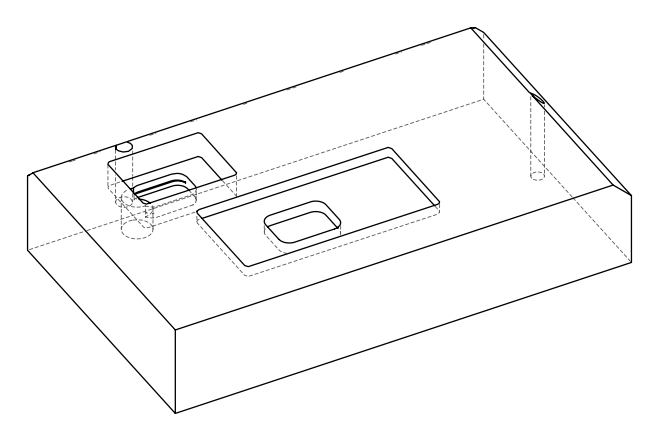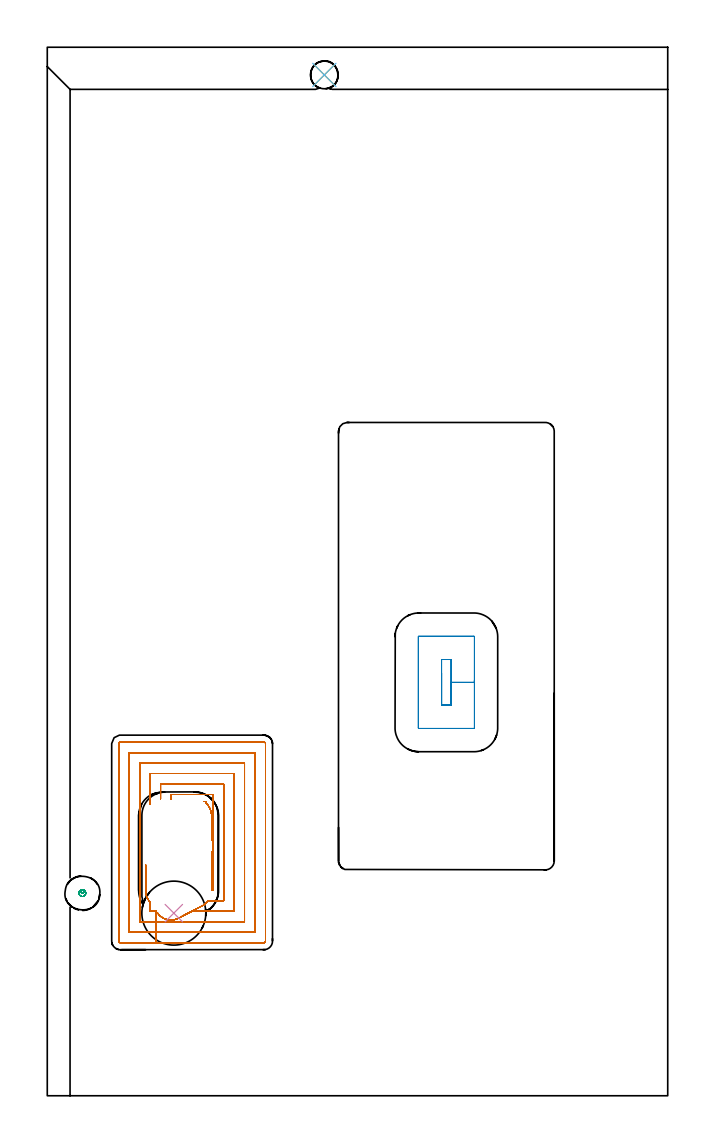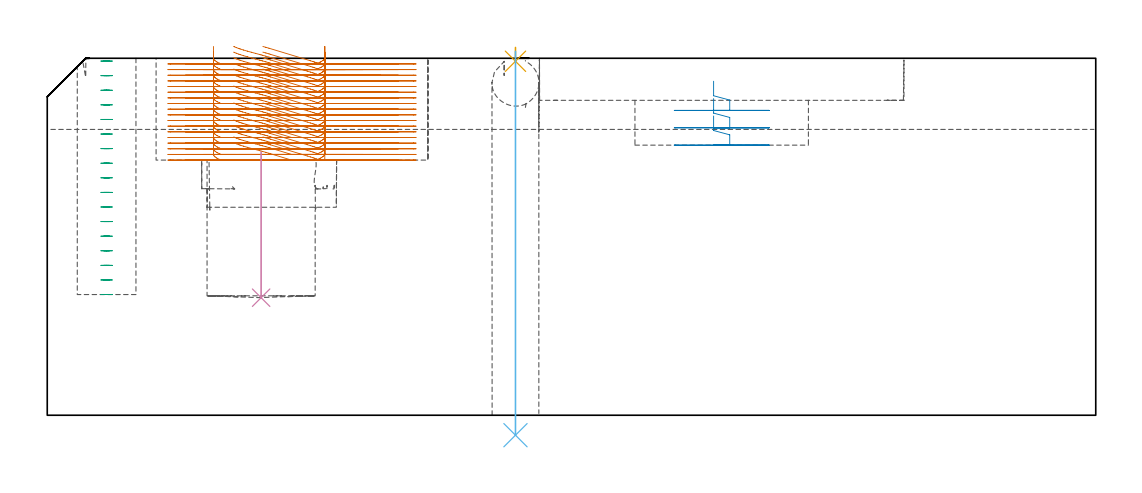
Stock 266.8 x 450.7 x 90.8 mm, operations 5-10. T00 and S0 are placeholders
(PLAN: 10 operations, 7 tool changes, 143.3 min)
(1 AREA_MILL | FG_CHAMFER_SURFACE | UGT0205_001 | 14.3 min | 21587 mm3)
(2 AREA_MILL_1 | FG_CHAMFER_SURFACE_1 | UGT0205_001 | 14.95 min | 43023 mm3)
(3 MILL_OPEN_POCKET | POCKET_OPEN | UGT0201_104 | Follow Part, ap 5, ae 75% | 2.64 min | 67629 mm3)
(4 MILL_RECTANGULAR_POCKET | POCKET_RECTANGULAR_STRAIGHT | NXT0201_008 | Follow Part, ap 1.5, ae 75% | 62.65 min | 190631 mm3)
(5 MILL_RECTANGULAR_POCKET_1 | POCKET_RECTANGULAR_STRAIGHT_1 | NXT0201_008 | Follow Part, ap 1.5, ae 75% | 45.79 min | 118160 mm3)
(6 MILL_RECTANGULAR_POCKET_2 | POCKET_RECTANGULAR_STRAIGHT_2 | UGT0201_104 | Follow Part, ap 5, ae 75% | 1.46 min | 28930 mm3)
(7 MILL_BLIND_HOLE_FROM_SOLID_MATERIAL | STEP1POCKET | UGT0201_130 | Spiral | 0.94 min | 10466 mm3)
(8 INDEXABLE_INSERT_DRILL_BLIND_HOLE_FROM_SOLID | STEP1POCKET_1 | NXT0302_026 | 0.15 min | 16276 mm3)
(9 SPOT_DRILL | STEP1HOLE | NXT0321_9005460120000 | 0.03 min | 0 mm3)
(10 DRILL_THROUGH_HOLE_INTO_CENTER | STEP1HOLE | UGT0301_229 | 0.39 min | 9325 mm3)
(TOOL UGT0205_001 | Chamfer Mill 20 x 3 x 45 deg. | D20 FL50 Z2)
(TOOL UGT0201_104 | End Mill 20 mm | D20 FL22 Z2)
(TOOL NXT0201_008 | ENDMILL 6mm [2P460-0600-NA 1630] | D6 FL26 Z6)
(TOOL UGT0201_130 | Carbide End Mill 12.0 | D12 FL15 Z4)
(TOOL NXT0302_026 | Index. Insert Drill 27.5mm [880-D2750L32-03] | D27.5 PA176 FL83 Z2)
(TOOL NXT0321_9005460120000 | NC Spot Drill, 142deg, 12mm, Carbide, Uncoated | D12 PA142 FL30 Z2)
(TOOL UGT0301_229 | Twist Drill 11.9 mm | D11.9 PA118 FL100 Z2)
(OP 5 MILL_RECTANGULAR_POCKET_1)
G17 G21 G94 G90
T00 M6
G54
G17 G0 G90 X70.6 Y109.768 S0 M3
G43 Z100.8 H1
Z93.8
G94 G1 Y119.844 Z91.1 F250.
X70.61 Y120.629 Z90.89
X70.561 Y121.26 Z90.72
X70.453 Y121.891 Z90.548
X70.294 Y122.488 Z90.383
X70.274 Y122.557 Z90.364
X70.119 Y122.994 Z90.24
X70.063 Y123.132 Z90.2
X69.728 Y123.847 Z89.988
X69.465 Y124.302 Z89.847
X69.393 Y124.411 Z89.812
X68.865 Y125.107 Z89.578
X68.3 Y125.687 Z89.361
Y126.5
X67.241
G0 X70.6 Y104.866 Z93.8
G1 Y89.135 Z89.585
X70.614 Y88.3 Z89.361
X71.3 F500.
Y129.5
X53.2
Y127.6
G0 X54.845 Y75.72 Z93.8
G1 X55.598 Y75.946 Z93.589 F250.
X56.399 Y76.285 Z93.356
X66.676 Y81.68 Z90.246
X66.958 Y81.824 Z90.161
X67.594 Y82.232 Z89.959
X67.897 Y82.45 Z89.859
X68.079 Y82.601 Z89.796
X68.348 Y82.859 Z89.696
X68.618 Y83.117 Z89.596
X68.889 Y83.425 Z89.486
X69.112 Y83.724 Z89.386
X69.164 Y83.8 Z89.361
X75.8 F500.
Y134.
X48.7
Y127.566
G0 X47.427 Y78.545 Z93.8
G1 X47.551 Y78.374 Z93.743 F250.
X48.089 Y77.729 Z93.518
X48.756 Y77.103 Z93.273
X49.047 Y76.866 Z93.173
X49.938 Y76.313 Z92.892
X50.901 Y75.898 Z92.611
X51.915 Y75.631 Z92.33
X52.958 Y75.517 Z92.049
X54.006 Y75.56 Z91.768
X54.376 Y75.623 Z91.667
X54.766 Y75.696 Z91.561
X55.598 Y75.946 Z91.328
X56.399 Y76.285 Z91.095
X62.124 Y79.3 Z89.361
X80.3 F500.
Y138.5
X44.2
Y125.294
G0 X42.3 Y99.217 Z93.8
G1 Y89.135 Z91.098 F250.
X42.285 Y88.276 Z90.868
X42.28 Y87.89 Z90.765
X42.399 Y86.808 Z90.473
X42.675 Y85.755 Z90.182
X43.101 Y84.754 Z89.89
X43.295 Y84.42 Z89.786
X43.798 Y83.673 Z89.545
X44.2 Y83.115 Z89.361
Y79.3 F500.
X46.895
Y74.8
X84.8
Y143.
X39.7
Y74.8
X46.895
Y70.3
X89.3
Y147.5
X35.2
Y70.3
X46.895
Y65.8
X93.2
G3 X93.8 Y66.4 R0.6
G1 Y151.4
G3 X93.2 Y152. R0.6
G1 X31.3
G3 X30.7 Y151.4 R0.6
G1 Y66.4
G3 X31.3 Y65.8 R0.6
G1 X46.895
X47.895
G0 X70.6 Y109.768 Z92.361
G1 Y119.844 Z89.661 F250.
X70.61 Y120.629 Z89.451
X70.561 Y121.26 Z89.281
X70.453 Y121.891 Z89.11
X70.279 Y122.543 Z88.929
X70.119 Y122.994 Z88.801
X70.063 Y123.132 Z88.761
X69.728 Y123.847 Z88.549
X69.465 Y124.302 Z88.408
X69.393 Y124.411 Z88.373
X68.865 Y125.107 Z88.139
X68.3 Y125.687 Z87.922
Y126.5
X67.241
G0 X70.6 Y104.866 Z92.361
G1 Y89.135 Z88.146
X70.614 Y88.3 Z87.922
X71.3 F500.
Y129.5
X53.2
Y127.6
G0 X54.845 Y75.72 Z92.361
G1 X55.609 Y75.949 Z92.147 F250.
X56.418 Y76.295 Z91.912
X56.765 Y76.489 Z91.805
X66.135 Y81.404 Z88.97
X66.958 Y81.823 Z88.722
X67.594 Y82.232 Z88.52
X67.897 Y82.45 Z88.42
X68.417 Y82.912 Z88.233
X68.889 Y83.425 Z88.047
X69.112 Y83.724 Z87.947
X69.164 Y83.8 Z87.922
X75.8 F500.
Y134.
X48.7
Y127.566
G0 X47.427 Y78.545 Z92.361
G1 X47.551 Y78.374 Z92.304 F250.
X48.089 Y77.729 Z92.079
X48.75 Y77.108 Z91.836
X49.041 Y76.87 Z91.736
X49.933 Y76.316 Z91.454
X50.897 Y75.9 Z91.173
X51.912 Y75.632 Z90.891
X52.956 Y75.517 Z90.61
X54.006 Y75.56 Z90.329
X54.376 Y75.623 Z90.228
X54.766 Y75.696 Z90.122
X55.609 Y75.949 Z89.886
X56.418 Y76.295 Z89.65
X56.765 Y76.489 Z89.544
X62.124 Y79.3 Z87.922
X80.3 F500.
Y138.5
X44.2
Y125.294
G0 X42.3 Y99.217 Z92.361
G1 Y89.135 Z89.66 F250.
X42.285 Y88.276 Z89.43
X42.28 Y87.89 Z89.326
X42.399 Y86.808 Z89.034
X42.675 Y85.755 Z88.743
X43.101 Y84.754 Z88.451
X43.295 Y84.42 Z88.348
X43.798 Y83.673 Z88.106
X44.2 Y83.115 Z87.922
Y79.3 F500.
X46.895
Y74.8
X84.8
Y143.
X39.7
Y74.8
X46.895
Y70.3
X89.3
Y147.5
X35.2
Y70.3
X46.895
Y65.8
X93.2
G3 X93.8 Y66.4 R0.6
G1 Y151.4
G3 X93.2 Y152. R0.6
G1 X31.3
G3 X30.7 Y151.4 R0.6
G1 Y66.4
G3 X31.3 Y65.8 R0.6
G1 X46.895
X47.895
G0 X70.6 Y109.768 Z90.922
G1 Y119.844 Z88.222 F250.
X70.61 Y120.629 Z88.012
X70.561 Y121.26 Z87.842
X70.453 Y121.891 Z87.671
X70.279 Y122.543 Z87.49
X70.119 Y122.994 Z87.362
X70.064 Y123.128 Z87.323
X69.728 Y123.847 Z87.11
X69.396 Y124.408 Z86.935
X68.865 Y125.107 Z86.7
X68.3 Y125.687 Z86.483
Y126.5
X67.241
G0 X70.6 Y104.866 Z90.922
G1 Y89.135 Z86.707
X70.614 Y88.3 Z86.483
X71.3 F500.
Y129.5
X53.2
Y127.6
G0 X54.845 Y75.718 Z90.922
G1 X55.365 Y75.866 Z90.777 F250.
X55.949 Y76.082 Z90.61
X56.308 Y76.253 Z90.504
X56.536 Y76.361 Z90.436
X56.757 Y76.485 Z90.369
X66.135 Y81.404 Z87.531
X66.959 Y81.824 Z87.283
X67.574 Y82.219 Z87.087
X67.881 Y82.439 Z86.986
X68.408 Y82.907 Z86.797
X68.887 Y83.424 Z86.608
X69.113 Y83.726 Z86.507
X69.164 Y83.8 Z86.483
X75.8 F500.
Y134.
X48.7
Y127.566
G0 X47.427 Y78.545 Z90.922
G1 X47.548 Y78.378 Z90.867 F250.
X48.089 Y77.729 Z90.641
X48.796 Y77.07 Z90.381
X49.089 Y76.835 Z90.281
X49.975 Y76.294 Z90.003
X50.931 Y75.888 Z89.724
X51.936 Y75.627 Z89.446
X52.968 Y75.517 Z89.168
X54.006 Y75.56 Z88.89
X54.376 Y75.623 Z88.789
X54.766 Y75.696 Z88.683
X55.365 Y75.866 Z88.516
X55.949 Y76.082 Z88.349
X56.308 Y76.253 Z88.243
X56.536 Y76.361 Z88.175
X56.757 Y76.485 Z88.107
X62.124 Y79.3 Z86.483
X80.3 F500.
Y138.5
X44.2
Y125.294
G0 X42.3 Y99.215 Z90.922
G1 Y89.135 Z88.221 F250.
X42.298 Y89.041 Z88.196
X42.285 Y88.288 Z87.994
X42.281 Y88.032 Z87.926
X42.295 Y87.777 Z87.857
X42.315 Y87.391 Z87.753
X42.392 Y86.847 Z87.606
X42.509 Y86.311 Z87.459
X42.624 Y85.942 Z87.356
X42.74 Y85.574 Z87.252
X43.098 Y84.76 Z87.014
X43.292 Y84.426 Z86.911
X43.799 Y83.672 Z86.667
X44.2 Y83.115 Z86.483
Y79.3 F500.
X46.895
Y74.8
X84.8
Y143.
X39.7
Y74.8
X46.895
Y70.3
X89.3
Y147.5
X35.2
Y70.3
X46.895
Y65.8
X93.2
G3 X93.8 Y66.4 R0.6
G1 Y151.4
G3 X93.2 Y152. R0.6
G1 X31.3
G3 X30.7 Y151.4 R0.6
G1 Y66.4
G3 X31.3 Y65.8 R0.6
G1 X46.895
X47.895
G0 X70.6 Y109.767 Z89.483
G1 X70.61 Y120.629 Z86.573 F250.
X70.561 Y121.26 Z86.403
X70.453 Y121.891 Z86.232
X70.279 Y122.543 Z86.051
X70.119 Y122.994 Z85.923
X70.064 Y123.128 Z85.884
X69.728 Y123.847 Z85.671
X69.396 Y124.408 Z85.497
X68.866 Y125.105 Z85.262
X68.3 Y125.687 Z85.044
Y126.5
X67.241
G0 X70.6 Y104.866 Z89.483
G1 Y89.135 Z85.268
X70.614 Y88.3 Z85.044
X71.3 F500.
Y129.5
X53.2
Y127.6
G0 X54.845 Y75.718 Z89.483
G1 X55.365 Y75.866 Z89.338 F250.
X55.949 Y76.082 Z89.172
X56.308 Y76.253 Z89.065
X56.536 Y76.361 Z88.997
X56.757 Y76.485 Z88.93
X66.135 Y81.404 Z86.092
X66.959 Y81.824 Z85.844
X67.574 Y82.219 Z85.648
X67.881 Y82.439 Z85.547
X68.408 Y82.907 Z85.358
X68.887 Y83.424 Z85.169
X69.113 Y83.726 Z85.068
X69.164 Y83.8 Z85.044
X75.8 F500.
Y134.
X48.7
Y127.566
G0 X47.427 Y78.545 Z89.483
G1 X47.548 Y78.378 Z89.428 F250.
X48.089 Y77.729 Z89.202
X48.803 Y77.065 Z88.94
X49.096 Y76.83 Z88.84
X49.981 Y76.291 Z88.562
X50.936 Y75.886 Z88.284
X51.939 Y75.627 Z88.006
X52.97 Y75.517 Z87.729
X54.006 Y75.56 Z87.451
X54.376 Y75.623 Z87.35
X54.766 Y75.696 Z87.244
X55.365 Y75.866 Z87.077
X55.949 Y76.082 Z86.91
X56.308 Y76.253 Z86.804
X56.536 Y76.361 Z86.736
X56.757 Y76.485 Z86.668
X62.124 Y79.3 Z85.044
X80.3 F500.
Y138.5
X44.2
Y125.294
G0 X42.3 Y99.215 Z89.483
G1 Y89.135 Z86.782 F250.
X42.298 Y89.042 Z86.757
X42.285 Y88.288 Z86.555
X42.281 Y88.032 Z86.487
X42.295 Y87.776 Z86.418
X42.315 Y87.39 Z86.314
X42.392 Y86.847 Z86.167
X42.509 Y86.31 Z86.02
X42.625 Y85.942 Z85.917
X42.74 Y85.573 Z85.813
X43.098 Y84.76 Z85.575
X43.292 Y84.426 Z85.472
X43.799 Y83.672 Z85.228
X44.2 Y83.115 Z85.044
Y79.3 F500.
X46.895
Y74.8
X84.8
Y143.
X39.7
Y74.8
X46.895
Y70.3
X89.3
Y147.5
X35.2
Y70.3
X46.895
Y65.8
X93.2
G3 X93.8 Y66.4 R0.6
G1 Y151.4
G3 X93.2 Y152. R0.6
G1 X31.3
G3 X30.7 Y151.4 R0.6
G1 Y66.4
G3 X31.3 Y65.8 R0.6
G1 X46.895
X47.895
G0 X70.6 Y109.767 Z88.044
G1 X70.61 Y120.629 Z85.134 F250.
X70.561 Y121.26 Z84.964
X70.453 Y121.891 Z84.793
X70.279 Y122.543 Z84.612
X70.119 Y122.994 Z84.484
X70.063 Y123.132 Z84.444
X69.728 Y123.847 Z84.232
X69.465 Y124.302 Z84.091
X69.393 Y124.411 Z84.057
X68.868 Y125.103 Z83.824
X68.3 Y125.687 Z83.605
Y126.5
X67.241
G0 X70.6 Y104.866 Z88.044
G1 Y89.135 Z83.829
X70.614 Y88.3 Z83.605
X71.3 F500.
Y129.5
X53.2
Y127.6
G0 X54.845 Y75.72 Z88.044
G1 X55.609 Y75.949 Z87.831 F250.
X56.418 Y76.295 Z87.595
X56.765 Y76.489 Z87.489
X66.135 Y81.404 Z84.653
X66.958 Y81.823 Z84.406
X67.594 Y82.232 Z84.203
X67.897 Y82.45 Z84.103
X68.417 Y82.912 Z83.917
X68.889 Y83.425 Z83.73
X69.112 Y83.724 Z83.63
X69.164 Y83.8 Z83.605
X75.8 F500.
Y134.
X48.7
Y127.566
G0 X47.427 Y78.545 Z88.044
G1 X47.551 Y78.374 Z87.988 F250.
X48.089 Y77.729 Z87.763
X48.75 Y77.108 Z87.52
X49.041 Y76.87 Z87.419
X49.933 Y76.316 Z87.138
X50.897 Y75.9 Z86.856
X51.912 Y75.632 Z86.575
X52.956 Y75.517 Z86.293
X54.006 Y75.56 Z86.012
X54.376 Y75.623 Z85.911
X54.766 Y75.696 Z85.805
X55.609 Y75.949 Z85.569
X56.418 Y76.295 Z85.333
X56.765 Y76.489 Z85.227
X62.124 Y79.3 Z83.605
X80.3 F500.
Y138.5
X44.2
Y125.294
G0 X42.3 Y99.217 Z88.044
G1 Y89.135 Z85.343 F250.
X42.285 Y88.276 Z85.113
X42.28 Y87.89 Z85.009
X42.399 Y86.808 Z84.718
X42.675 Y85.755 Z84.426
X43.101 Y84.754 Z84.134
X43.295 Y84.42 Z84.031
X43.798 Y83.673 Z83.79
X44.2 Y83.115 Z83.605
Y79.3 F500.
X46.895
Y74.8
X84.8
Y143.
X39.7
Y74.8
X46.895
Y70.3
X89.3
Y147.5
X35.2
Y70.3
X46.895
Y65.8
X93.2
G3 X93.8 Y66.4 R0.6
G1 Y151.4
G3 X93.2 Y152. R0.6
G1 X31.3
G3 X30.7 Y151.4 R0.6
G1 Y66.4
G3 X31.3 Y65.8 R0.6
G1 X46.895
X47.895
G0 X70.6 Y109.767 Z86.605
G1 Y119.844 Z83.905 F250.
X70.61 Y120.629 Z83.695
X70.561 Y121.26 Z83.525
X70.453 Y121.891 Z83.354
X70.279 Y122.543 Z83.173
X70.119 Y122.994 Z83.045
X70.063 Y123.132 Z83.005
X69.728 Y123.847 Z82.794
X69.465 Y124.302 Z82.653
X69.393 Y124.411 Z82.618
X68.868 Y125.103 Z82.385
X68.3 Y125.687 Z82.167
Y126.5
X67.241
G0 X70.6 Y104.866 Z86.605
G1 Y89.135 Z82.39
X70.614 Y88.3 Z82.167
X71.3 F500.
Y129.5
X53.2
Y127.6
G0 X54.845 Y75.72 Z86.605
G1 X55.609 Y75.949 Z86.392 F250.
X56.418 Y76.295 Z86.156
X56.765 Y76.489 Z86.05
X66.135 Y81.404 Z83.215
X66.958 Y81.823 Z82.967
X67.594 Y82.232 Z82.764
X67.897 Y82.45 Z82.664
X68.417 Y82.912 Z82.478
X68.889 Y83.425 Z82.291
X69.112 Y83.724 Z82.191
X69.164 Y83.8 Z82.167
X75.8 F500.
Y134.
X48.7
Y127.566
G0 X47.427 Y78.545 Z86.605
G1 X47.551 Y78.374 Z86.549 F250.
X48.089 Y77.729 Z86.324
X48.75 Y77.108 Z86.081
X49.041 Y76.87 Z85.98
X49.933 Y76.316 Z85.699
X50.897 Y75.9 Z85.417
X51.912 Y75.632 Z85.136
X52.956 Y75.517 Z84.855
X54.006 Y75.56 Z84.573
X54.376 Y75.623 Z84.473
X54.766 Y75.696 Z84.366
X55.609 Y75.949 Z84.13
X56.418 Y76.295 Z83.895
X56.765 Y76.489 Z83.788
X62.124 Y79.3 Z82.167
X80.3 F500.
Y138.5
X44.2
Y125.294
G0 X42.3 Y99.217 Z86.605
G1 Y89.135 Z83.904 F250.
X42.285 Y88.276 Z83.674
X42.28 Y87.89 Z83.571
X42.399 Y86.808 Z83.279
X42.675 Y85.755 Z82.987
X43.101 Y84.754 Z82.696
X43.295 Y84.42 Z82.592
X43.798 Y83.673 Z82.351
X44.2 Y83.115 Z82.167
Y79.3 F500.
X46.895
Y74.8
X84.8
Y143.
X39.7
Y74.8
X46.895
Y70.3
X89.3
Y147.5
X35.2
Y70.3
X46.895
Y65.8
X93.2
G3 X93.8 Y66.4 R0.6
G1 Y151.4
G3 X93.2 Y152. R0.6
G1 X31.3
G3 X30.7 Y151.4 R0.6
G1 Y66.4
G3 X31.3 Y65.8 R0.6
G1 X46.895
X47.895
G0 X70.6 Y109.768 Z85.167
G1 Y119.844 Z82.467 F250.
X70.61 Y120.629 Z82.256
X70.561 Y121.26 Z82.087
X70.453 Y121.891 Z81.915
X70.279 Y122.543 Z81.734
X70.119 Y122.994 Z81.606
X70.063 Y123.132 Z81.566
X69.728 Y123.847 Z81.355
X69.465 Y124.302 Z81.214
X69.393 Y124.411 Z81.179
X68.865 Y125.107 Z80.945
X68.3 Y125.687 Z80.728
Y126.5
X67.241
G0 X70.6 Y104.866 Z85.167
G1 Y89.135 Z80.951
X70.614 Y88.3 Z80.728
X71.3 F500.
Y129.5
X53.2
Y127.6
G0 X54.845 Y75.72 Z85.167
G1 X55.609 Y75.949 Z84.953 F250.
X56.418 Y76.295 Z84.717
X56.765 Y76.489 Z84.611
X66.135 Y81.404 Z81.776
X66.958 Y81.823 Z81.528
X67.594 Y82.232 Z81.326
X67.897 Y82.45 Z81.226
X68.417 Y82.912 Z81.039
X68.889 Y83.425 Z80.852
X69.112 Y83.724 Z80.752
X69.164 Y83.8 Z80.728
X75.8 F500.
Y134.
X48.7
Y127.566
G0 X47.427 Y78.545 Z85.167
G1 X47.551 Y78.374 Z85.11 F250.
X48.089 Y77.729 Z84.885
X48.75 Y77.108 Z84.642
X49.041 Y76.87 Z84.541
X49.933 Y76.316 Z84.26
X50.897 Y75.9 Z83.978
X51.912 Y75.632 Z83.697
X52.956 Y75.517 Z83.416
X54.006 Y75.56 Z83.134
X54.376 Y75.623 Z83.034
X54.766 Y75.696 Z82.927
X55.609 Y75.949 Z82.692
X56.418 Y76.295 Z82.456
X56.765 Y76.489 Z82.349
X62.124 Y79.3 Z80.728
X80.3 F500.
Y138.5
X44.2
Y125.294
G0 X42.3 Y99.217 Z85.167
G1 Y89.135 Z82.465 F250.
X42.285 Y88.276 Z82.235
X42.28 Y87.89 Z82.132
X42.399 Y86.808 Z81.84
X42.675 Y85.755 Z81.548
X43.101 Y84.754 Z81.257
X43.295 Y84.42 Z81.153
X43.798 Y83.673 Z80.912
X44.2 Y83.115 Z80.728
Y79.3 F500.
X46.895
Y74.8
X84.8
Y143.
X39.7
Y74.8
X46.895
Y70.3
X89.3
Y147.5
X35.2
Y70.3
X46.895
Y65.8
X93.2
G3 X93.8 Y66.4 R0.6
G1 Y151.4
G3 X93.2 Y152. R0.6
G1 X31.3
G3 X30.7 Y151.4 R0.6
G1 Y66.4
G3 X31.3 Y65.8 R0.6
G1 X46.895
X47.895
G0 X70.6 Y109.768 Z83.728
G1 Y119.844 Z81.028 F250.
X70.61 Y120.629 Z80.817
X70.561 Y121.26 Z80.648
X70.453 Y121.891 Z80.476
X70.279 Y122.543 Z80.295
X70.119 Y122.994 Z80.167
X70.063 Y123.132 Z80.127
X69.728 Y123.847 Z79.916
X69.465 Y124.302 Z79.775
X69.393 Y124.411 Z79.74
X68.865 Y125.107 Z79.506
X68.3 Y125.687 Z79.289
Y126.5
X67.241
G0 X70.6 Y104.866 Z83.728
G1 Y89.135 Z79.512
X70.614 Y88.3 Z79.289
X71.3 F500.
Y129.5
X53.2
Y127.6
G0 X54.845 Y75.72 Z83.728
G1 X55.609 Y75.949 Z83.514 F250.
X56.418 Y76.295 Z83.278
X56.765 Y76.489 Z83.172
X66.135 Y81.404 Z80.337
X66.958 Y81.823 Z80.089
X67.594 Y82.232 Z79.887
X67.897 Y82.45 Z79.787
X68.417 Y82.912 Z79.6
X68.889 Y83.425 Z79.414
X69.112 Y83.724 Z79.314
X69.164 Y83.8 Z79.289
X75.8 F500.
Y134.
X48.7
Y127.566
G0 X47.427 Y78.545 Z83.728
G1 X47.551 Y78.374 Z83.671 F250.
X48.089 Y77.729 Z83.446
X48.75 Y77.108 Z83.203
X49.041 Y76.87 Z83.102
X49.933 Y76.316 Z82.821
X50.897 Y75.9 Z82.54
X51.912 Y75.632 Z82.258
X52.956 Y75.517 Z81.977
X54.006 Y75.56 Z81.695
X54.376 Y75.623 Z81.595
X54.766 Y75.696 Z81.488
X55.609 Y75.949 Z81.253
X56.418 Y76.295 Z81.017
X56.765 Y76.489 Z80.91
X62.124 Y79.3 Z79.289
X80.3 F500.
Y138.5
X44.2
Y125.294
G0 X42.3 Y99.217 Z83.728
G1 Y89.135 Z81.026 F250.
X42.285 Y88.276 Z80.796
X42.28 Y87.89 Z80.693
X42.399 Y86.808 Z80.401
X42.675 Y85.755 Z80.109
X43.101 Y84.754 Z79.818
X43.295 Y84.42 Z79.714
X43.798 Y83.673 Z79.473
X44.2 Y83.115 Z79.289
Y79.3 F500.
X46.895
Y74.8
X84.8
Y143.
X39.7
Y74.8
X46.895
Y70.3
X89.3
Y147.5
X35.2
Y70.3
X46.895
Y65.8
X93.2
G3 X93.8 Y66.4 R0.6
G1 Y151.4
G3 X93.2 Y152. R0.6
G1 X31.3
G3 X30.7 Y151.4 R0.6
G1 Y66.4
G3 X31.3 Y65.8 R0.6
G1 X46.895
X47.895
G0 X70.6 Y109.768 Z82.289
G1 Y119.844 Z79.589 F250.
X70.61 Y120.629 Z79.378
X70.561 Y121.26 Z79.209
X70.453 Y121.891 Z79.037
X70.279 Y122.543 Z78.857
X70.119 Y122.994 Z78.728
X70.063 Y123.132 Z78.688
X69.728 Y123.847 Z78.477
X69.465 Y124.302 Z78.336
X69.393 Y124.411 Z78.301
X68.865 Y125.107 Z78.067
X68.3 Y125.687 Z77.85
Y126.5
X67.241
G0 X70.6 Y104.866 Z82.289
G1 Y89.135 Z78.074
X70.614 Y88.3 Z77.85
X71.3 F500.
Y129.5
X53.2
Y127.6
G0 X54.845 Y75.72 Z82.289
G1 X55.609 Y75.949 Z82.075 F250.
X56.418 Y76.295 Z81.839
X56.765 Y76.489 Z81.733
X66.135 Y81.404 Z78.898
X66.958 Y81.823 Z78.65
X67.594 Y82.232 Z78.448
X67.897 Y82.45 Z78.348
X68.417 Y82.912 Z78.161
X68.889 Y83.425 Z77.975
X69.112 Y83.724 Z77.875
X69.164 Y83.8 Z77.85
X75.8 F500.
Y134.
X48.7
Y127.566
G0 X47.427 Y78.545 Z82.289
G1 X47.551 Y78.374 Z82.232 F250.
X48.089 Y77.729 Z82.007
X48.75 Y77.108 Z81.764
X49.041 Y76.87 Z81.663
X49.933 Y76.316 Z81.382
X50.897 Y75.9 Z81.101
X51.912 Y75.632 Z80.819
X52.956 Y75.517 Z80.538
X54.006 Y75.56 Z80.256
X54.376 Y75.623 Z80.156
X54.766 Y75.696 Z80.05
X55.609 Y75.949 Z79.814
X56.418 Y76.295 Z79.578
X56.765 Y76.489 Z79.472
X62.124 Y79.3 Z77.85
X80.3 F500.
Y138.5
X44.2
Y125.294
G0 X42.3 Y99.217 Z82.289
G1 Y89.135 Z79.587 F250.
X42.285 Y88.276 Z79.357
X42.28 Y87.89 Z79.254
X42.399 Y86.808 Z78.962
X42.675 Y85.755 Z78.671
X43.101 Y84.754 Z78.379
X43.295 Y84.42 Z78.275
X43.798 Y83.673 Z78.034
X44.2 Y83.115 Z77.85
Y79.3 F500.
X46.895
Y74.8
X84.8
Y143.
X39.7
Y74.8
X46.895
Y70.3
X89.3
Y147.5
X35.2
Y70.3
X46.895
Y65.8
X93.2
G3 X93.8 Y66.4 R0.6
G1 Y151.4
G3 X93.2 Y152. R0.6
G1 X31.3
G3 X30.7 Y151.4 R0.6
G1 Y66.4
G3 X31.3 Y65.8 R0.6
G1 X46.895
X47.895
G0 X70.6 Y109.768 Z80.85
G1 Y119.844 Z78.15 F250.
X70.61 Y120.629 Z77.94
X70.561 Y121.26 Z77.77
X70.453 Y121.891 Z77.599
X70.279 Y122.543 Z77.418
X70.119 Y122.994 Z77.29
X70.063 Y123.132 Z77.25
X69.728 Y123.847 Z77.038
X69.465 Y124.302 Z76.897
X69.393 Y124.411 Z76.862
X68.865 Y125.107 Z76.628
X68.3 Y125.687 Z76.411
Y126.5
X67.241
G0 X70.6 Y104.866 Z80.85
G1 Y89.135 Z76.635
X70.614 Y88.3 Z76.411
X71.3 F500.
Y129.5
X53.2
Y127.6
G0 X54.845 Y75.72 Z80.85
G1 X55.609 Y75.949 Z80.636 F250.
X56.418 Y76.295 Z80.401
X56.765 Y76.489 Z80.294
X66.135 Y81.404 Z77.459
X66.958 Y81.823 Z77.211
X67.594 Y82.232 Z77.009
X67.897 Y82.45 Z76.909
X68.417 Y82.912 Z76.722
X68.889 Y83.425 Z76.536
X69.112 Y83.724 Z76.436
X69.164 Y83.8 Z76.411
X75.8 F500.
Y134.
X48.7
Y127.566
G0 X47.427 Y78.545 Z80.85
G1 X47.551 Y78.374 Z80.793 F250.
X48.089 Y77.729 Z80.568
X48.75 Y77.108 Z80.325
X49.041 Y76.87 Z80.225
X49.933 Y76.316 Z79.943
X50.897 Y75.9 Z79.662
X51.912 Y75.632 Z79.38
X52.956 Y75.517 Z79.099
X54.006 Y75.56 Z78.818
X54.376 Y75.623 Z78.717
X54.766 Y75.696 Z78.611
X55.609 Y75.949 Z78.375
X56.418 Y76.295 Z78.139
X56.765 Y76.489 Z78.033
X62.124 Y79.3 Z76.411
X80.3 F500.
Y138.5
X44.2
Y125.294
G0 X42.3 Y99.217 Z80.85
G1 Y89.135 Z78.148 F250.
X42.285 Y88.276 Z77.918
X42.28 Y87.89 Z77.815
X42.399 Y86.808 Z77.523
X42.675 Y85.755 Z77.232
X43.101 Y84.754 Z76.94
X43.295 Y84.42 Z76.836
X43.798 Y83.673 Z76.595
X44.2 Y83.115 Z76.411
Y79.3 F500.
X46.895
Y74.8
X84.8
Y143.
X39.7
Y74.8
X46.895
Y70.3
X89.3
Y147.5
X35.2
Y70.3
X46.895
Y65.8
X93.2
G3 X93.8 Y66.4 R0.6
G1 Y151.4
G3 X93.2 Y152. R0.6
G1 X31.3
G3 X30.7 Y151.4 R0.6
G1 Y66.4
G3 X31.3 Y65.8 R0.6
G1 X46.895
X47.895
G0 X70.6 Y109.768 Z79.411
G1 Y119.844 Z76.711 F250.
X70.61 Y120.629 Z76.501
X70.561 Y121.26 Z76.331
X70.453 Y121.891 Z76.16
X70.279 Y122.543 Z75.979
X70.119 Y122.994 Z75.851
X70.063 Y123.132 Z75.811
X69.728 Y123.847 Z75.599
X69.465 Y124.302 Z75.458
X69.393 Y124.411 Z75.423
X68.865 Y125.107 Z75.189
X68.3 Y125.687 Z74.972
Y126.5
X67.241
G0 X70.6 Y104.866 Z79.411
G1 Y89.135 Z75.196
X70.614 Y88.3 Z74.972
X71.3 F500.
Y129.5
X53.2
Y127.6
G0 X54.844 Y75.723 Z79.411
G1 X55.098 Y75.794 Z79.341 F250.
X55.479 Y75.904 Z79.234
X55.949 Y76.082 Z79.099
X56.649 Y76.429 Z78.89
X66.135 Y81.404 Z76.02
X66.502 Y81.591 Z75.91
X66.951 Y81.82 Z75.775
X67.595 Y82.233 Z75.57
X67.898 Y82.45 Z75.47
X67.914 Y82.463 Z75.464
X68.191 Y82.713 Z75.364
X68.468 Y82.963 Z75.264
X68.889 Y83.425 Z75.097
X69.112 Y83.724 Z74.997
X69.164 Y83.8 Z74.972
X75.8 F500.
Y134.
X48.7
Y127.566
G0 X47.427 Y78.545 Z79.411
G1 X47.551 Y78.374 Z79.354 F250.
X48.089 Y77.729 Z79.129
X48.75 Y77.108 Z78.886
X49.036 Y76.874 Z78.787
X49.345 Y76.672 Z78.689
X49.658 Y76.467 Z78.588
X50.426 Y76.082 Z78.358
X51.234 Y75.792 Z78.128
X52.072 Y75.604 Z77.898
X52.927 Y75.519 Z77.668
X53.302 Y75.524 Z77.567
X53.684 Y75.534 Z77.465
X54.729 Y75.691 Z77.181
X55.098 Y75.794 Z77.079
X55.479 Y75.904 Z76.973
X55.949 Y76.082 Z76.838
X56.649 Y76.429 Z76.628
X62.123 Y79.3 Z74.972
X80.3 F500.
Y138.5
X44.2
Y125.294
G0 X42.3 Y99.217 Z79.411
G1 Y89.135 Z76.71 F250.
X42.285 Y88.276 Z76.48
X42.28 Y87.89 Z76.376
X42.399 Y86.808 Z76.084
X42.675 Y85.755 Z75.793
X43.101 Y84.754 Z75.501
X43.295 Y84.42 Z75.398
X43.798 Y83.673 Z75.156
X44.2 Y83.115 Z74.972
Y79.3 F500.
X46.895
Y74.8
X84.8
Y143.
X39.7
Y74.8
X46.895
Y70.3
X89.3
Y147.5
X35.2
Y70.3
X46.895
Y65.8
X93.2
G3 X93.8 Y66.4 R0.6
G1 Y151.4
G3 X93.2 Y152. R0.6
G1 X31.3
G3 X30.7 Y151.4 R0.6
G1 Y66.4
G3 X31.3 Y65.8 R0.6
G1 X46.895
X47.895
G0 X70.6 Y109.768 Z77.972
G1 Y119.844 Z75.272 F250.
X70.61 Y120.629 Z75.062
X70.561 Y121.26 Z74.892
X70.453 Y121.891 Z74.721
X70.279 Y122.543 Z74.54
X70.119 Y122.994 Z74.412
X70.063 Y123.132 Z74.372
X69.728 Y123.847 Z74.16
X69.465 Y124.302 Z74.019
X69.393 Y124.411 Z73.984
X68.865 Y125.107 Z73.75
X68.3 Y125.687 Z73.533
Y126.5
X67.241
G0 X70.6 Y104.866 Z77.972
G1 Y89.135 Z73.757
X70.614 Y88.3 Z73.533
X71.3 F500.
Y129.5
X53.2
Y127.6
G0 X54.843 Y75.726 Z77.972
G1 X55.117 Y75.789 Z77.897 F250.
X55.955 Y76.083 Z77.659
X56.649 Y76.429 Z77.451
X66.135 Y81.404 Z74.581
X66.951 Y81.82 Z74.336
X67.578 Y82.222 Z74.136
X67.884 Y82.442 Z74.035
X68.405 Y82.904 Z73.848
X68.879 Y83.414 Z73.662
X69.112 Y83.724 Z73.558
X69.164 Y83.8 Z73.533
X75.8 F500.
Y134.
X48.7
Y127.566
G0 X47.427 Y78.545 Z77.972
G1 X47.551 Y78.374 Z77.916 F250.
X48.085 Y77.733 Z77.692
X48.751 Y77.107 Z77.447
X49.036 Y76.875 Z77.349
X49.343 Y76.673 Z77.25
X49.657 Y76.468 Z77.15
X50.425 Y76.082 Z76.919
X51.234 Y75.793 Z76.689
X52.072 Y75.604 Z76.459
X52.927 Y75.519 Z76.229
X53.302 Y75.524 Z76.128
X53.685 Y75.534 Z76.026
X54.407 Y75.626 Z75.831
X55.117 Y75.789 Z75.635
X55.955 Y76.083 Z75.398
X56.649 Y76.429 Z75.189
X62.123 Y79.3 Z73.533
X80.3 F500.
Y138.5
X44.2
Y125.294
G0 X42.3 Y99.215 Z77.972
G1 Y89.135 Z75.271 F250.
X42.285 Y88.276 Z75.041
X42.28 Y87.89 Z74.938
X42.346 Y87.136 Z74.735
X42.489 Y86.393 Z74.532
X42.706 Y85.668 Z74.329
X42.854 Y85.311 Z74.226
X43.002 Y84.955 Z74.122
X43.101 Y84.754 Z74.062
X43.295 Y84.42 Z73.959
X43.762 Y83.728 Z73.735
X43.812 Y83.654 Z73.711
X44.2 Y83.115 Z73.533
Y79.3 F500.
X46.895
Y74.8
X84.8
Y143.
X39.7
Y74.8
X46.895
Y70.3
X89.3
Y147.5
X35.2
Y70.3
X46.895
Y65.8
X93.2
G3 X93.8 Y66.4 R0.6
G1 Y151.4
G3 X93.2 Y152. R0.6
G1 X31.3
G3 X30.7 Y151.4 R0.6
G1 Y66.4
G3 X31.3 Y65.8 R0.6
G1 X46.895
X47.895
G0 X70.6 Y109.768 Z76.533
G1 Y119.844 Z73.833 F250.
X70.61 Y120.629 Z73.623
X70.561 Y121.26 Z73.453
X70.453 Y121.891 Z73.282
X70.279 Y122.543 Z73.101
X70.119 Y122.994 Z72.973
X70.064 Y123.13 Z72.933
X69.728 Y123.847 Z72.721
X69.465 Y124.302 Z72.58
X69.394 Y124.41 Z72.546
X68.865 Y125.107 Z72.311
X68.3 Y125.687 Z72.094
Y126.5
X67.241
G0 X70.6 Y104.866 Z76.533
G1 Y89.135 Z72.318
X70.614 Y88.3 Z72.094
X71.3 F500.
Y129.5
X53.2
Y127.6
G0 X54.845 Y75.718 Z76.533
G1 X55.365 Y75.865 Z76.388 F250.
X55.95 Y76.082 Z76.221
X56.705 Y76.458 Z75.995
X66.135 Y81.404 Z73.142
X66.961 Y81.825 Z72.894
X67.576 Y82.221 Z72.698
X67.882 Y82.44 Z72.597
X68.392 Y82.89 Z72.415
X68.855 Y83.387 Z72.233
X69.109 Y83.721 Z72.12
X69.163 Y83.8 Z72.094
X75.8 F500.
Y134.
X48.7
Y127.566
G0 X47.427 Y78.546 Z76.533
G1 X47.549 Y78.376 Z76.477 F250.
X48.086 Y77.733 Z76.253
X48.751 Y77.107 Z76.008
X49.042 Y76.87 Z75.908
X49.933 Y76.315 Z75.626
X50.897 Y75.899 Z75.345
X51.913 Y75.632 Z75.064
X52.956 Y75.517 Z74.782
X54.006 Y75.56 Z74.501
X54.376 Y75.623 Z74.4
X54.765 Y75.696 Z74.294
X55.365 Y75.865 Z74.127
X55.95 Y76.082 Z73.96
X56.705 Y76.458 Z73.734
X62.123 Y79.3 Z72.094
X80.3 F500.
Y138.5
X44.2
Y125.294
G0 X42.3 Y99.217 Z76.533
G1 Y89.135 Z73.832 F250.
X42.299 Y89.058 Z73.811
X42.285 Y88.282 Z73.603
X42.279 Y87.896 Z73.5
X42.399 Y86.813 Z73.208
X42.674 Y85.759 Z72.916
X43.1 Y84.757 Z72.624
X43.294 Y84.423 Z72.521
X43.895 Y83.539 Z72.234
X44.2 Y83.115 Z72.094
Y79.3 F500.
X46.895
Y74.8
X84.8
Y143.
X39.7
Y74.8
X46.895
Y70.3
X89.3
Y147.5
X35.2
Y70.3
X46.895
Y65.8
X93.2
G3 X93.8 Y66.4 R0.6
G1 Y151.4
G3 X93.2 Y152. R0.6
G1 X31.3
G3 X30.7 Y151.4 R0.6
G1 Y66.4
G3 X31.3 Y65.8 R0.6
G1 X46.895
X47.895
G0 X70.6 Y109.768 Z75.094
G1 X70.61 Y120.629 Z72.184 F250.
X70.561 Y121.26 Z72.014
X70.453 Y121.891 Z71.843
X70.279 Y122.543 Z71.662
X70.119 Y122.994 Z71.534
X70.064 Y123.13 Z71.495
X69.728 Y123.847 Z71.282
X69.465 Y124.302 Z71.142
X69.394 Y124.41 Z71.107
X68.865 Y125.107 Z70.872
X68.3 Y125.687 Z70.656
Y126.5
X67.241
G0 X70.6 Y104.866 Z75.094
G1 Y89.135 Z70.879
X70.614 Y88.3 Z70.656
X71.3 F500.
Y129.5
X53.2
Y127.6
G0 X54.845 Y75.719 Z75.094
G1 X55.365 Y75.865 Z74.95 F250.
X55.95 Y76.082 Z74.783
X56.308 Y76.253 Z74.676
X56.513 Y76.351 Z74.615
X66.135 Y81.404 Z71.703
X66.958 Y81.823 Z71.456
X67.594 Y82.232 Z71.253
X67.897 Y82.45 Z71.153
X68.416 Y82.911 Z70.967
X68.886 Y83.422 Z70.781
X69.109 Y83.721 Z70.681
X69.163 Y83.8 Z70.656
X75.8 F500.
Y134.
X48.7
Y127.566
G0 X47.428 Y78.544 Z75.094
G1 X47.549 Y78.376 Z75.039 F250.
X48.086 Y77.732 Z74.814
X48.748 Y77.11 Z74.571
X49.039 Y76.872 Z74.47
X49.173 Y76.776 Z74.426
X49.492 Y76.578 Z74.325
X49.811 Y76.381 Z74.225
X50.596 Y76.011 Z73.992
X51.421 Y75.741 Z73.76
X52.273 Y75.574 Z73.527
X53.139 Y75.514 Z73.295
X54.006 Y75.56 Z73.062
X54.376 Y75.623 Z72.961
X54.765 Y75.696 Z72.855
X55.365 Y75.865 Z72.688
X55.95 Y76.082 Z72.521
X56.308 Y76.253 Z72.415
X56.513 Y76.351 Z72.354
X56.712 Y76.462 Z72.293
X62.123 Y79.3 Z70.656
X80.3 F500.
Y138.5
X44.2
Y125.294
G0 X42.3 Y99.217 Z75.094
G1 Y89.135 Z72.393 F250.
X42.299 Y89.058 Z72.372
X42.285 Y88.282 Z72.164
X42.279 Y87.896 Z72.061
X42.399 Y86.813 Z71.769
X42.674 Y85.759 Z71.477
X43.1 Y84.757 Z71.185
X43.294 Y84.423 Z71.082
X43.799 Y83.673 Z70.84
X44.2 Y83.115 Z70.656
Y79.3 F500.
X46.895
Y74.8
X84.8
Y143.
X39.7
Y74.8
X46.895
Y70.3
X89.3
Y147.5
X35.2
Y70.3
X46.895
Y65.8
X93.2
G3 X93.8 Y66.4 R0.6
G1 Y151.4
G3 X93.2 Y152. R0.6
G1 X31.3
G3 X30.7 Y151.4 R0.6
G1 Y66.4
G3 X31.3 Y65.8 R0.6
G1 X46.895
X47.895
G0 X70.6 Y109.768 Z73.656
G1 X70.61 Y120.629 Z70.745 F250.
X70.561 Y121.26 Z70.576
X70.453 Y121.891 Z70.404
X70.279 Y122.543 Z70.223
X70.119 Y122.994 Z70.095
X70.063 Y123.132 Z70.055
X69.728 Y123.847 Z69.844
X69.465 Y124.302 Z69.703
X69.393 Y124.411 Z69.668
X68.865 Y125.107 Z69.434
X68.3 Y125.687 Z69.217
Y126.5
X67.241
G0 X70.6 Y104.866 Z73.656
G1 Y89.135 Z69.44
X70.614 Y88.3 Z69.217
X71.3 F500.
Y129.5
X53.2
Y127.6
G0 X54.846 Y75.716 Z73.656
G1 X55.217 Y75.828 Z73.552 F250.
X55.592 Y75.942 Z73.447
X55.954 Y76.083 Z73.343
X56.656 Y76.433 Z73.132
X66.135 Y81.404 Z70.265
X66.958 Y81.823 Z70.017
X67.594 Y82.232 Z69.814
X67.897 Y82.45 Z69.714
X68.417 Y82.912 Z69.528
X68.889 Y83.425 Z69.341
X69.112 Y83.724 Z69.241
X69.164 Y83.8 Z69.217
X75.8 F500.
Y134.
X48.7
Y127.563
G0 X47.428 Y78.545 Z73.656
G1 X47.551 Y78.374 Z73.599 F250.
X48.086 Y77.732 Z73.375
X48.748 Y77.11 Z73.132
X49.039 Y76.872 Z73.031
X49.232 Y76.736 Z72.968
X49.552 Y76.541 Z72.867
X49.873 Y76.347 Z72.767
X50.825 Y75.925 Z72.488
X51.184 Y75.817 Z72.387
X51.544 Y75.71 Z72.287
X52.498 Y75.548 Z72.027
X53.466 Y75.518 Z71.768
X53.84 Y75.553 Z71.667
X54.222 Y75.592 Z71.564
X54.848 Y75.717 Z71.393
X55.217 Y75.828 Z71.29
X55.592 Y75.942 Z71.185
X55.954 Y76.083 Z71.081
X56.656 Y76.433 Z70.871
X62.123 Y79.3 Z69.217
X80.3 F500.
Y138.5
X44.2
Y125.294
G0 X42.3 Y99.216 Z73.656
G1 Y89.135 Z70.954 F250.
X42.285 Y88.276 Z70.724
X42.28 Y87.89 Z70.621
X42.399 Y86.808 Z70.329
X42.675 Y85.755 Z70.037
X43.101 Y84.754 Z69.746
X43.295 Y84.42 Z69.642
X43.807 Y83.66 Z69.397
X44.2 Y83.115 Z69.217
Y79.3 F500.
X46.895
Y74.8
X84.8
Y143.
X39.7
Y74.8
X46.895
Y70.3
X89.3
Y147.5
X35.2
Y70.3
X46.895
Y65.8
X93.2
G3 X93.8 Y66.4 R0.6
G1 Y151.4
G3 X93.2 Y152. R0.6
G1 X31.3
G3 X30.7 Y151.4 R0.6
G1 Y66.4
G3 X31.3 Y65.8 R0.6
G1 X46.895
X47.895
G0 X70.6 Y109.768 Z72.217
G1 Y119.844 Z69.517 F250.
X70.61 Y120.629 Z69.306
X70.561 Y121.26 Z69.137
X70.453 Y121.891 Z68.965
X70.279 Y122.543 Z68.784
X70.119 Y122.994 Z68.656
X70.063 Y123.132 Z68.616
X69.728 Y123.847 Z68.405
X69.465 Y124.302 Z68.264
X69.393 Y124.411 Z68.229
X68.865 Y125.107 Z67.995
X68.3 Y125.687 Z67.778
Y126.5
X67.241
G0 X70.6 Y104.866 Z72.217
G1 Y89.135 Z68.001
X70.614 Y88.3 Z67.778
X71.3 F500.
Y129.5
X53.2
Y127.6
G0 X54.844 Y75.726 Z72.217
G1 X54.913 Y75.743 Z72.197 F250.
X55.298 Y75.844 Z72.091
X55.949 Y76.082 Z71.905
X56.656 Y76.433 Z71.693
X66.135 Y81.404 Z68.826
X66.958 Y81.823 Z68.578
X67.594 Y82.232 Z68.376
X67.897 Y82.45 Z68.276
X68.417 Y82.912 Z68.089
X68.889 Y83.425 Z67.902
X69.112 Y83.724 Z67.802
X69.164 Y83.8 Z67.778
X75.8 F500.
Y134.
X48.7
Y127.563
G0 X47.427 Y78.545 Z72.217
G1 X47.551 Y78.374 Z72.16 F250.
X48.089 Y77.729 Z71.935
X48.75 Y77.108 Z71.692
X49.036 Y76.874 Z71.593
X49.345 Y76.672 Z71.494
X49.659 Y76.467 Z71.393
X50.553 Y76.028 Z71.127
X51.5 Y75.721 Z70.86
X52.481 Y75.55 Z70.593
X53.476 Y75.519 Z70.326
X53.85 Y75.554 Z70.226
X54.233 Y75.593 Z70.123
X54.541 Y75.648 Z70.039
X54.913 Y75.743 Z69.936
X55.298 Y75.844 Z69.829
X55.949 Y76.082 Z69.643
X56.656 Y76.433 Z69.432
X62.123 Y79.3 Z67.778
X80.3 F500.
Y138.5
X44.2
Y125.294
G0 X42.3 Y99.216 Z72.217
G1 Y89.135 Z69.515 F250.
X42.285 Y88.276 Z69.285
X42.28 Y87.89 Z69.182
X42.399 Y86.808 Z68.89
X42.675 Y85.755 Z68.598
X43.101 Y84.754 Z68.307
X43.295 Y84.42 Z68.203
X43.807 Y83.66 Z67.958
X44.2 Y83.115 Z67.778
Y79.3 F500.
X46.895
Y74.8
X84.8
Y143.
X39.7
Y74.8
X46.895
Y70.3
X89.3
Y147.5
X35.2
Y70.3
X46.895
Y65.8
X93.2
G3 X93.8 Y66.4 R0.6
G1 Y151.4
G3 X93.2 Y152. R0.6
G1 X31.3
G3 X30.7 Y151.4 R0.6
G1 Y66.4
G3 X31.3 Y65.8 R0.6
G1 X46.895
X47.895
G0 X70.6 Y109.768 Z70.778
G1 Y119.844 Z68.078 F250.
X70.61 Y120.629 Z67.867
X70.561 Y121.26 Z67.698
X70.453 Y121.891 Z67.526
X70.279 Y122.543 Z67.345
X70.119 Y122.994 Z67.217
X70.063 Y123.132 Z67.177
X69.728 Y123.847 Z66.966
X69.465 Y124.302 Z66.825
X69.393 Y124.411 Z66.79
X68.865 Y125.107 Z66.556
X68.3 Y125.687 Z66.339
Y126.5
X67.241
G0 X70.6 Y104.866 Z70.778
G1 Y89.135 Z66.563
X70.614 Y88.3 Z66.339
X71.3 F500.
Y129.5
X53.2
Y127.6
G0 X54.845 Y75.72 Z70.778
G1 X55.609 Y75.949 Z70.564 F250.
X56.418 Y76.295 Z70.328
X56.765 Y76.489 Z70.222
X66.135 Y81.404 Z67.387
X66.958 Y81.823 Z67.139
X67.594 Y82.232 Z66.937
X67.897 Y82.45 Z66.837
X68.417 Y82.912 Z66.65
X68.889 Y83.425 Z66.464
X69.112 Y83.724 Z66.364
X69.164 Y83.8 Z66.339
X75.8 F500.
Y134.
X48.7
Y127.563
G0 X47.427 Y78.545 Z70.778
G1 X47.551 Y78.374 Z70.721 F250.
X48.089 Y77.729 Z70.496
X48.75 Y77.108 Z70.253
X49.041 Y76.87 Z70.152
X49.933 Y76.316 Z69.871
X50.897 Y75.9 Z69.59
X51.912 Y75.632 Z69.308
X52.956 Y75.517 Z69.027
X54.006 Y75.56 Z68.745
X54.376 Y75.623 Z68.645
X54.766 Y75.696 Z68.538
X55.609 Y75.949 Z68.303
X56.418 Y76.295 Z68.067
X56.765 Y76.489 Z67.96
X62.124 Y79.3 Z66.339
X80.3 F500.
Y138.5
X44.2
Y125.285
G0 X42.3 Y99.216 Z70.778
G1 Y89.135 Z68.076 F250.
X42.285 Y88.276 Z67.846
X42.28 Y87.89 Z67.743
X42.399 Y86.808 Z67.451
X42.675 Y85.755 Z67.16
X43.101 Y84.754 Z66.868
X43.295 Y84.42 Z66.764
X43.807 Y83.66 Z66.519
X44.2 Y83.115 Z66.339
Y79.3 F500.
X46.895
Y74.8
X84.8
Y143.
X39.7
Y74.8
X46.895
Y70.3
X89.3
Y147.5
X35.2
Y70.3
X46.895
Y65.8
X93.2
G3 X93.8 Y66.4 R0.6
G1 Y151.4
G3 X93.2 Y152. R0.6
G1 X31.3
G3 X30.7 Y151.4 R0.6
G1 Y66.4
G3 X31.3 Y65.8 R0.6
G1 X46.895
X47.895
G0 X70.6 Y109.768 Z69.339
G1 Y119.844 Z66.639 F250.
X70.61 Y120.629 Z66.429
X70.561 Y121.26 Z66.259
X70.453 Y121.891 Z66.087
X70.279 Y122.543 Z65.907
X70.119 Y122.994 Z65.779
X70.063 Y123.132 Z65.739
X69.728 Y123.847 Z65.527
X69.465 Y124.302 Z65.386
X69.393 Y124.411 Z65.351
X68.865 Y125.107 Z65.117
X68.3 Y125.687 Z64.9
Y126.5
X67.241
G0 X70.6 Y104.866 Z69.339
G1 Y89.135 Z65.124
X70.614 Y88.3 Z64.9
X71.3 F500.
Y129.5
X53.2
Y127.6
G0 X54.845 Y75.72 Z69.339
G1 X55.609 Y75.949 Z69.125 F250.
X56.418 Y76.295 Z68.889
X56.765 Y76.489 Z68.783
X66.135 Y81.404 Z65.948
X66.958 Y81.823 Z65.7
X67.594 Y82.232 Z65.498
X67.897 Y82.45 Z65.398
X68.417 Y82.912 Z65.211
X68.889 Y83.425 Z65.025
X69.112 Y83.724 Z64.925
X69.164 Y83.8 Z64.9
X75.8 F500.
Y134.
X48.7
Y127.563
G0 X47.427 Y78.545 Z69.339
G1 X47.551 Y78.374 Z69.282 F250.
X48.089 Y77.729 Z69.057
X48.75 Y77.108 Z68.814
X49.041 Y76.87 Z68.714
X49.933 Y76.316 Z68.432
X50.897 Y75.9 Z68.151
X51.912 Y75.632 Z67.869
X52.956 Y75.517 Z67.588
X54.006 Y75.56 Z67.307
X54.376 Y75.623 Z67.206
X54.766 Y75.696 Z67.1
X55.609 Y75.949 Z66.864
X56.418 Y76.295 Z66.628
X56.765 Y76.489 Z66.522
X62.124 Y79.3 Z64.9
X80.3 F500.
Y138.5
X44.2
Y125.285
G0 X42.3 Y99.216 Z69.339
G1 Y89.135 Z66.637 F250.
X42.285 Y88.276 Z66.407
X42.28 Y87.89 Z66.304
X42.399 Y86.808 Z66.012
X42.675 Y85.755 Z65.721
X43.101 Y84.754 Z65.429
X43.295 Y84.42 Z65.325
X43.807 Y83.66 Z65.08
X44.2 Y83.115 Z64.9
Y79.3 F500.
X46.895
Y74.8
X84.8
Y143.
X39.7
Y74.8
X46.895
Y70.3
X89.3
Y147.5
X35.2
Y70.3
X46.895
Y65.8
X93.2
G3 X93.8 Y66.4 R0.6
G1 Y151.4
G3 X93.2 Y152. R0.6
G1 X31.3
G3 X30.7 Y151.4 R0.6
G1 Y66.4
G3 X31.3 Y65.8 R0.6
G1 X46.895
X47.895
G0 Z100.8
M5
M2
(OP 6 MILL_RECTANGULAR_POCKET_2)
G17 G21 G94 G90
T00 M6
G54
G17 G0 G90 X169.5 Y181.692 S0 M3
G43 Z100.8 H0
Z84.96
G94 G1 Y167.9 Z81.264 F250.
X173.6 Z80.166
Y177.7 Z77.54
Y187.5 F500.
X169.5
Y167.9
X173.6
Y177.7
X183.6
Y197.3
G3 X183.4 Y197.5 R0.2
G1 X159.7
G3 X159.5 Y197.3 R0.2
G1 Y158.1
G3 X159.7 Y157.9 R0.2
G1 X183.4
G3 X183.6 Y158.1 R0.2
G1 Y177.7
Y178.7
G0 X169.5 Y181.692 Z80.54
G1 Y167.9 Z76.844 F250.
X173.6 Z75.746
Y177.7 Z73.12
Y187.5 F500.
X169.5
Y167.9
X173.6
Y177.7
X183.6
Y197.3
G3 X183.4 Y197.5 R0.2
G1 X159.7
G3 X159.5 Y197.3 R0.2
G1 Y158.1
G3 X159.7 Y157.9 R0.2
G1 X183.4
G3 X183.6 Y158.1 R0.2
G1 Y177.7
Y178.7
G0 X169.5 Y181.692 Z76.12
G1 Y167.9 Z72.424 F250.
X173.6 Z71.326
Y177.7 Z68.7
Y187.5 F500.
X169.5
Y167.9
X173.6
Y177.7
X183.6
Y197.3
G3 X183.4 Y197.5 R0.2
G1 X159.7
G3 X159.5 Y197.3 R0.2
G1 Y158.1
G3 X159.7 Y157.9 R0.2
G1 X183.4
G3 X183.6 Y158.1 R0.2
G1 Y177.7
Y178.7
G0 Z100.8
M5
M2
(OP 7 MILL_BLIND_HOLE_FROM_SOLID_MATERIAL)
G17 G21 G94 G90
T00 M6
G54
G17 G0 G90 X15.1 Y87.1 S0 M3
G43 Z100.8 H0
Z90.088
G94 G3 X15.825 Y87.825 R0.725 F250.
X15.1 Y88.55 R0.725
X13.65 Y87.1 R1.45
X15.1 Y88.55 R-1.45
X14.375 Y87.825 R0.725
X15.1 Y87.1 R0.725
G0 Z86.376
G3 X15.825 Y87.825 R0.725
X15.1 Y88.55 R0.725
X13.65 Y87.1 R1.45
X15.1 Y88.55 R-1.45
X14.375 Y87.825 R0.725
X15.1 Y87.1 R0.725
G0 Z82.665
G3 X15.825 Y87.825 R0.725
X15.1 Y88.55 R0.725
X13.65 Y87.1 R1.45
X15.1 Y88.55 R-1.45
X14.375 Y87.825 R0.725
X15.1 Y87.1 R0.725
G0 Z78.953
G3 X15.825 Y87.825 R0.725
X15.1 Y88.55 R0.725
X13.65 Y87.1 R1.45
X15.1 Y88.55 R-1.45
X14.375 Y87.825 R0.725
X15.1 Y87.1 R0.725
G0 Z75.241
G3 X15.825 Y87.825 R0.725
X15.1 Y88.55 R0.725
X13.65 Y87.1 R1.45
X15.1 Y88.55 R-1.45
X14.375 Y87.825 R0.725
X15.1 Y87.1 R0.725
G0 Z71.529
G3 X15.825 Y87.825 R0.725
X15.1 Y88.55 R0.725
X13.65 Y87.1 R1.45
X15.1 Y88.55 R-1.45
X14.375 Y87.825 R0.725
X15.1 Y87.1 R0.725
G0 Z67.818
G3 X15.825 Y87.825 R0.725
X15.1 Y88.55 R0.725
X13.65 Y87.1 R1.45
X15.1 Y88.55 R-1.45
X14.375 Y87.825 R0.725
X15.1 Y87.1 R0.725
G0 Z64.106
G3 X15.825 Y87.825 R0.725
X15.1 Y88.55 R0.725
X13.65 Y87.1 R1.45
X15.1 Y88.55 R-1.45
X14.375 Y87.825 R0.725
X15.1 Y87.1 R0.725
G0 Z60.394
G3 X15.825 Y87.825 R0.725
X15.1 Y88.55 R0.725
X13.65 Y87.1 R1.45
X15.1 Y88.55 R-1.45
X14.375 Y87.825 R0.725
X15.1 Y87.1 R0.725
G0 Z56.682
G3 X15.825 Y87.825 R0.725
X15.1 Y88.55 R0.725
X13.65 Y87.1 R1.45
X15.1 Y88.55 R-1.45
X14.375 Y87.825 R0.725
X15.1 Y87.1 R0.725
G0 Z52.971
G3 X15.825 Y87.825 R0.725
X15.1 Y88.55 R0.725
X13.65 Y87.1 R1.45
X15.1 Y88.55 R-1.45
X14.375 Y87.825 R0.725
X15.1 Y87.1 R0.725
G0 Z49.259
G3 X15.825 Y87.825 R0.725
X15.1 Y88.55 R0.725
X13.65 Y87.1 R1.45
X15.1 Y88.55 R-1.45
X14.375 Y87.825 R0.725
X15.1 Y87.1 R0.725
G0 Z45.547
G3 X15.825 Y87.825 R0.725
X15.1 Y88.55 R0.725
X13.65 Y87.1 R1.45
X15.1 Y88.55 R-1.45
X14.375 Y87.825 R0.725
X15.1 Y87.1 R0.725
G0 Z41.835
G3 X15.825 Y87.825 R0.725
X15.1 Y88.55 R0.725
X13.65 Y87.1 R1.45
X15.1 Y88.55 R-1.45
X14.375 Y87.825 R0.725
X15.1 Y87.1 R0.725
G0 Z38.124
G3 X15.825 Y87.825 R0.725
X15.1 Y88.55 R0.725
X13.65 Y87.1 R1.45
X15.1 Y88.55 R-1.45
X14.375 Y87.825 R0.725
X15.1 Y87.1 R0.725
G0 Z34.412
G3 X15.825 Y87.825 R0.725
X15.1 Y88.55 R0.725
X13.65 Y87.1 R1.45
X15.1 Y88.55 R-1.45
X14.375 Y87.825 R0.725
X15.1 Y87.1 R0.725
G0 Z30.7
G3 X15.825 Y87.825 R0.725
X15.1 Y88.55 R0.725
X13.65 Y87.1 R1.45
X15.1 Y88.55 R-1.45
X14.375 Y87.825 R0.725
X15.1 Y87.1 R0.725
G0 Z100.8
M5
M2
(OP 8 INDEXABLE_INSERT_DRILL_BLIND_HOLE_FROM_SOLID)
G17 G21 G94 G90
T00 M6
G54
G17 G0 G90 X54.4 Y78.5 S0 M3
G43 Z100.8 H1
G94 G81 G98 Z29.9 F250. R66.9
G80
M5
M2
(OP 9 SPOT_DRILL)
G17 G21 G94 G90
T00 M6
G54
G17 G0 G90 X119.1 Y438.8 S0 M3
G43 Z100.8 H0
G94 G81 G98 Z90.038 F250. R93.55
G80
M5
M2
(OP 10 DRILL_THROUGH_HOLE_INTO_CENTER)
G17 G21 G94 G90
T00 M6
G54
G17 G0 G90 X119.1 Y438.8 S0 M3
G43 Z100.8 H0
G94 G73 G98 Z-5.075 F250. Q10.625 R92.55
G80
M5
M2
